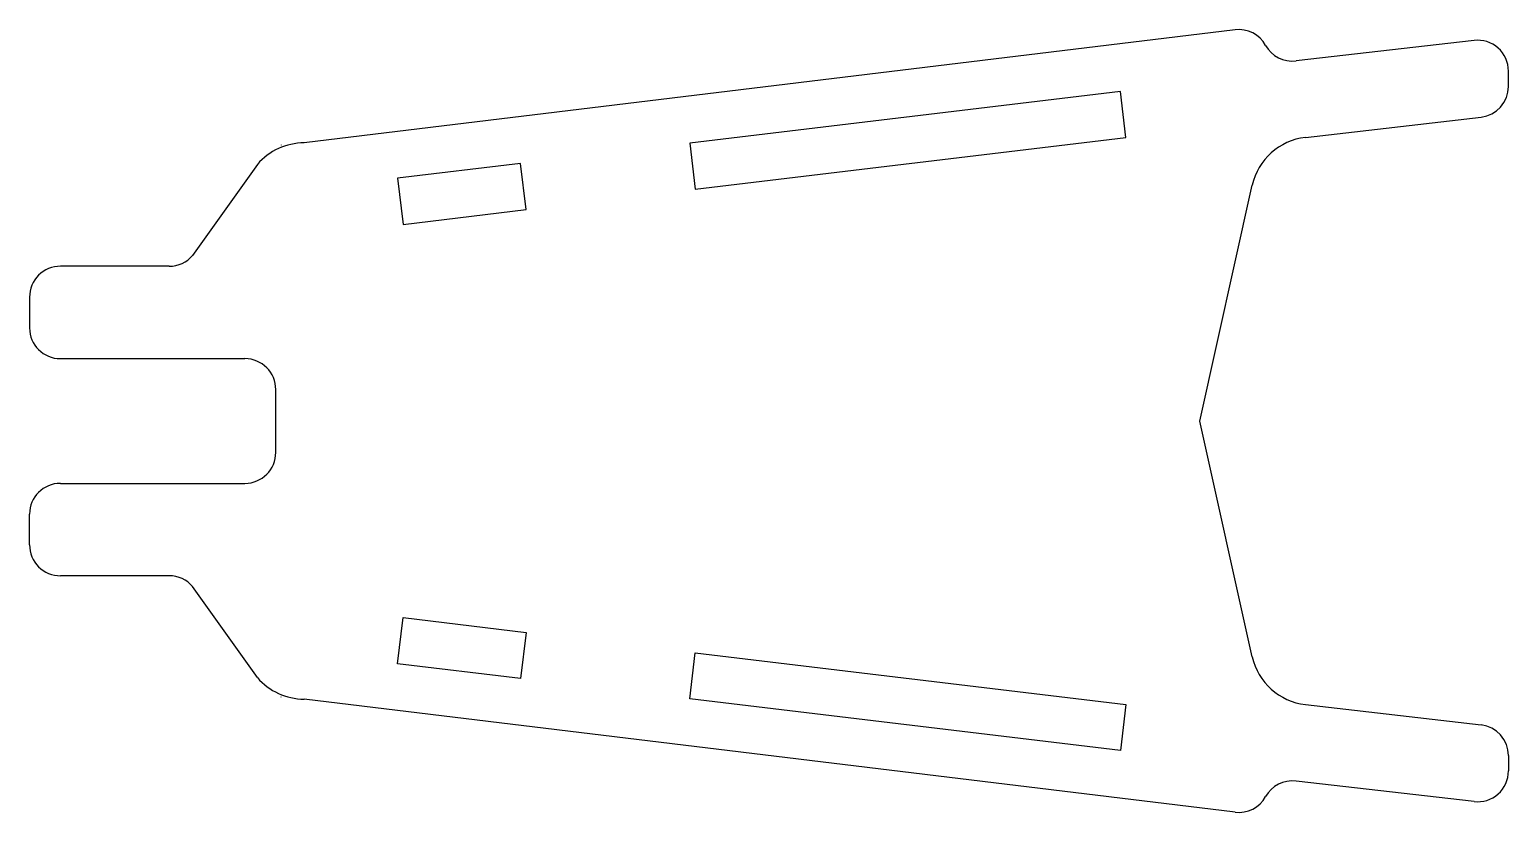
# Model space of a CAD drawing. Extents: x 1.5 to 13.4, y 5.9 to 12.2.
import ezdxf

# ---------------------------------------------------------------- set-up
doc = ezdxf.new("R2010")
doc.units = 0
doc.layers.get('0').update_dxf_attribs({"color": 5, "linetype": 'CONTINUOUS'})
doc.layers.add('3', color=4, linetype='CONTINUOUS')

msp = doc.modelspace()

# ---------------------------------------------------------------- linework, layer by layer
at = {"color": 5, "linetype": 'CONTINUOUS'}
for p, q in [((11.205107, 12.188691), (3.693554, 11.276041)), ((13.134306, 12.10323), (11.697686, 11.937442)), ((13.411396, 11.73105), (13.411427, 11.856172)), ((11.773046, 11.320412), (13.191306, 11.484072)), ((3.508327, 11.25913), (3.508327, 11.257731)), ((3.316014, 11.102402), (2.793423, 10.367678)), ((10.921916, 9.031975), (11.344656, 10.934332)), ((2.604656, 10.280831), (1.726429, 10.28083)), ((1.477825, 10.032202), (1.477825, 9.783636)), ((3.464859, 9.033607), (3.464859, 9.033589)), ((11.344656, 7.129622), (10.921916, 9.031975)), ((1.477825, 8.031752), (1.477825, 8.280317)), ((2.604656, 7.783122), (1.726429, 7.783123)), ((3.316014, 6.961552), (2.793423, 7.696276)), ((3.508327, 6.804823), (3.508327, 6.806222)), ((11.205107, 5.875262), (3.693554, 6.787912)), ((11.773046, 6.743542), (13.191306, 6.579882)), ((13.411396, 6.332903), (13.411427, 6.207782)), ((13.134306, 5.960723), (11.697686, 6.126512))]:
    msp.add_line(p, q, dxfattribs=at)
for centre, radius, start, end in [((11.23515, 11.941982), 0.248535, 29.177284, 96.944382), ((11.669076, 12.184208), 0.248413, 209.164597, 276.613312), ((13.162764, 11.856208), 0.24866, 359.993622, 96.571983), ((13.162847, 11.73099), 0.248551, 276.574463, 0.014509), ((3.693604, 10.778665), 0.497371, 90.00563, 139.391281), ((11.830064, 10.826424), 0.497263, 96.584816, 167.467407), ((1.72633, 10.032321), 0.248506, 89.977028, 180.02771), ((2.604641, 10.529418), 0.248592, 270.003479, 319.411346), ((1.726447, 9.783669), 0.248622, 180.007248, 269.99588), ((1.726447, 8.280285), 0.248622, 90.004044, 179.992752), ((1.726331, 8.031633), 0.248507, 179.972519, 270.022522), ((2.604641, 7.534534), 0.248594, 40.588837, 89.996536), ((11.830065, 7.237532), 0.497264, 192.532776, 263.4151), ((3.6936, 7.285282), 0.497363, 220.608337, 269.99469), ((13.162845, 6.332962), 0.248552, 359.985718, 83.425133), ((13.162762, 6.207747), 0.248663, 263.428528, 0.006263), ((11.669078, 5.879743), 0.248415, 83.387184, 150.834961), ((11.235152, 6.121965), 0.24853, 263.055023, 330.823669)]:
    msp.add_arc(centre, radius, start, end, dxfattribs=at)
at = {"layer": '3', "color": 4, "linetype": 'CONTINUOUS'}
for p, q in [((10.280333, 11.691605), (6.805316, 11.274158)), ((10.325059, 11.319281), (10.280333, 11.691605)), ((6.805316, 11.274158), (6.850043, 10.901834)), ((6.850043, 10.901834), (10.325059, 11.319281)), ((5.440131, 11.110161), (4.447269, 10.990891)), ((5.484858, 10.737838), (5.440131, 11.110161)), ((4.447269, 10.990891), (4.491996, 10.618567)), ((4.491996, 10.618567), (5.484858, 10.737838)), ((1.726429, 9.535047), (3.214867, 9.535009)), ((3.464861, 8.778944), (3.464861, 9.285009)), ((1.726429, 8.528907), (3.214867, 8.528944)), ((4.447269, 7.073063), (4.491996, 7.445386)), ((4.491996, 7.445386), (5.484858, 7.326116)), ((5.484858, 7.326116), (5.440131, 6.953793)), ((6.805316, 6.789796), (6.850043, 7.162119)), ((6.850043, 7.162119), (10.325059, 6.744673)), ((5.440131, 6.953793), (4.447269, 7.073063)), ((10.280333, 6.372349), (6.805316, 6.789796)), ((10.325059, 6.744673), (10.280333, 6.372349))]:
    msp.add_line(p, q, dxfattribs=at)
for centre, radius, start, end in [((3.21486, 9.285008), 0.250001, 0.000219, 89.99836), ((3.214861, 8.778945), 0.25, 270.001526, 359.999786)]:
    msp.add_arc(centre, radius, start, end, dxfattribs=at)

doc.saveas('drawing.dxf')
